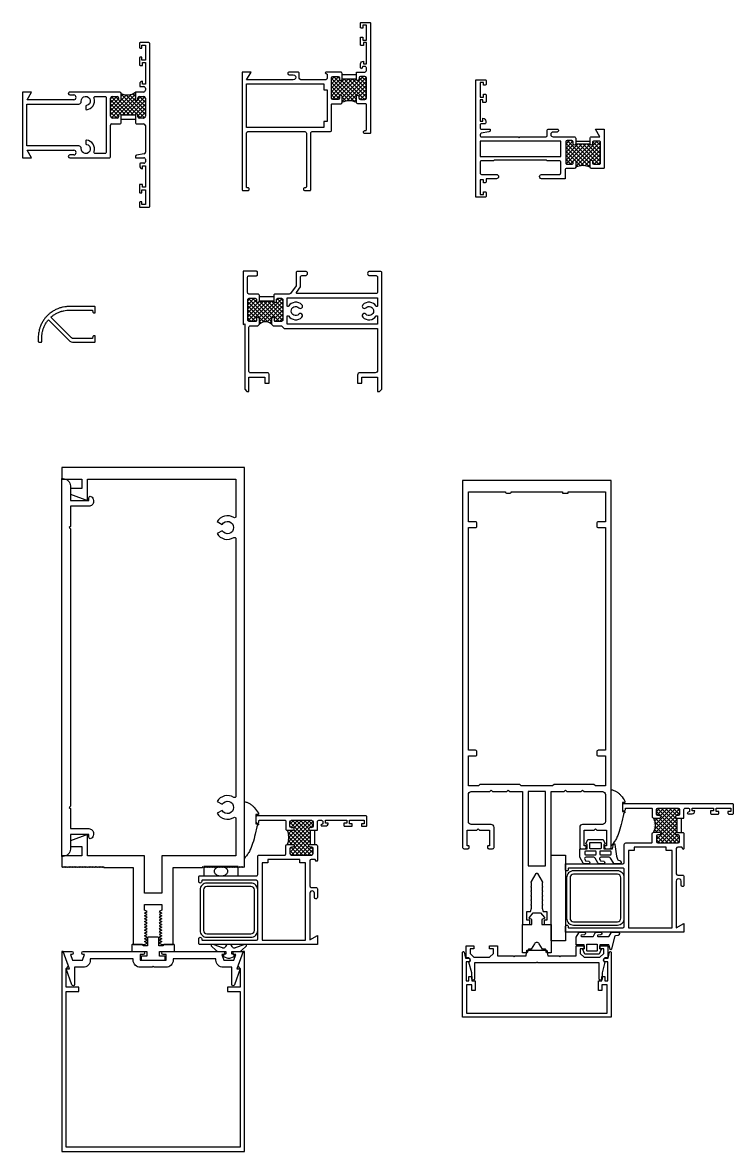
# Model space of a CAD drawing. Header units: millimetres. Extents: x 308 to 720, y 397 to 793.
# Drawn here: x 470.7 to 719.7, y 397.3 to 792.7 of the extents above; entities that cross this region are included whole.
import ezdxf

# ---------------------------------------------------------------- set-up
doc = ezdxf.new("R2010")
doc.units = ezdxf.units.MM
for name, color, linetype in [('FINE', 101, 'Continuous'), ('HATCH', 101, 'Continuous'), ('MED', 22, 'Continuous')]:
    doc.layers.add(name, color=color, linetype=linetype)
pattern_1 = [(45, (0, 0), (-0.707107, 0.707107), []), (135, (0, 0), (-0.707107, -0.707107), [])]

# ---------------------------------------------------------------- blocks, each defined once
blk = doc.blocks.new('FS802I')
at = {"layer": 'HATCH'}
h = blk.add_hatch(dxfattribs=at)
h.set_pattern_fill('ANSI37', color=256, scale=8, style=0)
h.set_pattern_definition(pattern_1)
edge = h.paths.add_edge_path()
edge.add_line((33.61, 9.51), (33.61, 8.95))
edge.add_arc((34.05, 8.95), 0.445, 179.9947, 360.0033)
edge.add_line((34.5, 8.95), (34.5, 11.01))
edge.add_arc((36.61, 15.25), 4.74, 243.59, 307.6101)
edge.add_line((39.5, 11.5), (39.5, 8.94))
edge.add_arc((39.95, 8.94), 0.445, 179.9973, 360.0052)
edge.add_line((40.39, 8.94), (40.39, 9.5))
edge.add_arc((40.89, 9.5), 0.5, 89.9975, 179.9917, ccw=False)
edge.add_line((40.89, 10), (42.36, 10))
edge.add_arc((42.36, 9.36), 0.64, 0, 89.9972, ccw=False)
edge.add_line((43, 9.36), (43, 3.03))
edge.add_arc((42.36, 3.03), 0.64, 270.0025, 360, ccw=False)
edge.add_line((42.36, 2.39), (40.91, 2.39))
edge.add_arc((40.91, 2.89), 0.5, 182.8979, 270.0025, ccw=False)
edge.add_line((40.41, 2.87), (40.39, 3.42))
edge.add_arc((39.94, 3.45), 0.445, 355.9034, 546.307)
edge.add_line((39.5, 3.4), (34.5, 3.4))
edge.add_arc((34.06, 3.45), 0.445, 353.693, 544.0966)
edge.add_line((33.61, 3.42), (33.59, 2.87))
edge.add_arc((33.09, 2.89), 0.5, 269.9975, 357.1021, ccw=False)
edge.add_line((33.09, 2.39), (31.44, 2.39))
edge.add_arc((31.44, 3.03), 0.64, 180.0007, 269.9975, ccw=False)
edge.add_line((30.8, 3.03), (30.8, 9.37))
edge.add_arc((31.44, 9.37), 0.64, 90.0025, 180.0007, ccw=False)
edge.add_line((31.44, 10.01), (33.11, 10.01))
edge.add_arc((33.11, 9.51), 0.5, 0.0083, 90.0025, ccw=False)
at = {"layer": 'FINE'}
for p, q in [((39.5, 3.4), (34.5, 3.4)), ((39.5, 1.9), (34.5, 1.9))]:
    blk.add_line(p, q, dxfattribs=at)
at = {"layer": 'HATCH', "linetype": 'Continuous'}
blk.add_arc((36.61, 15.25), 4.74, 243.59, 307.6101, dxfattribs=at)
at = {"layer": 'MED', "linetype": 'Continuous'}
for p, q in [((40.91, 28.58), (40.91, 27.17)), ((44.25, 28.83), (41.16, 28.83)), ((41.8, 26.92), (41.8, 27.91)), ((41.8, 27.91), (43, 27.91)), ((43, 27.91), (43, 22.73)), ((44.5, -28.58), (44.5, 28.58)), ((41.16, 26.92), (41.8, 26.92)), ((41.8, 23.74), (41.16, 23.74)), ((41.8, 22.73), (41.8, 23.74)), ((40.91, 23.49), (40.91, 21.07)), ((41.16, 20.82), (42, 20.82)), ((43, 22.73), (41.8, 22.73)), ((42, 20.82), (42, 21.83)), ((42, 21.83), (43, 21.83)), ((43, 21.83), (43, 14.33)), ((41, 14.34), (41, 13.68)), ((41.25, 13.43), (42.5, 13.43)), ((42, 14.33), (42, 15.33)), ((43, 14.33), (42, 14.33)), ((43, 12.93), (43, 12.14)), ((3.12, 11.5), (0, 11.5)), ((0, 11.5), (0, -11.5)), ((1.58, 8.83), (3.12, 11.5)), ((17.92, 8.83), (1.58, 8.83)), ((34, 11.51), (16.5, 11.5)), ((16.5, 10.5), (17.92, 10.5)), ((30.8, 3.03), (30.8, 9.37)), ((31.44, 10.01), (33.11, 10.01)), ((33.61, 9.51), (33.61, 8.95)), ((34.5, 8.95), (34.5, 11.01)), ((42.36, 11.5), (39.5, 11.5)), ((39.5, 11.5), (39.5, 8.94)), ((40.39, 8.94), (40.39, 9.5)), ((40.89, 10), (42.36, 10)), ((43, 9.36), (43, 3.03)), ((31.3, 0.4), (34, 0.4)), ((33.09, 2.39), (31.44, 2.39)), ((33.61, 3.42), (33.59, 2.87)), ((34.5, 0.9), (34.5, 3.39)), ((39.5, 3.39), (39.5, 0.9)), ((40, 0.4), (42.36, 0.4)), ((40.41, 2.87), (40.39, 3.42)), ((42.36, 2.39), (40.91, 2.39)), ((30.8, -11), (30.8, -0.1)), ((43, -0.24), (43, -9.58)), ((0, -11.5), (3.12, -11.5)), ((3.12, -11.5), (1.58, -8.83)), ((1.58, -8.83), (17.92, -8.83)), ((17.92, -10.5), (16.5, -10.5)), ((16.5, -11.5), (30.3, -11.5)), ((39.5, -11.02), (39.5, -11.5)), ((39.5, -11.5), (42.5, -11.5)), ((42.58, -10.07), (39.92, -10.53)), ((41, -13.68), (41, -14.34)), ((42.5, -13.43), (41.25, -13.43)), ((42, -15.33), (42, -14.33)), ((42, -14.33), (43, -14.33)), ((43, -12), (43, -12.93)), ((43, -14.33), (43, -21.83)), ((40.91, -21.07), (40.91, -23.49)), ((42, -20.82), (41.16, -20.82)), ((41.8, -23.74), (41.8, -22.73)), ((41.8, -22.73), (43, -22.73)), ((42, -21.83), (42, -20.82)), ((43, -21.83), (42, -21.83)), ((43, -22.73), (43, -27.91)), ((40.91, -27.17), (40.91, -28.58)), ((41.16, -23.74), (41.8, -23.74)), ((41.8, -26.92), (41.16, -26.92)), ((41.8, -27.91), (41.8, -26.92)), ((41.16, -28.83), (44.25, -28.83)), ((43, -27.91), (41.8, -27.91))]:
    blk.add_line(p, q, dxfattribs=at)
at = {"layer": 'MED'}
blk.add_lwpolyline([(28.8, -10), (25.49, -10, -0.509363), (25.02, -9.35, 0.481674), (22.37, -5.35, 0.440498), (22.1, -5.6), (22.1, -6.57, 0.375054), (22.32, -6.81, -2.345728), (20.51, -8.25, 0.442666), (19.67, -7.33), (1.5, -7.33), (1.5, 7.33), (19.67, 7.33, 0.44215), (20.51, 8.25, -2.345728), (22.32, 6.81, 0.375054), (22.1, 6.57), (22.1, 5.6, 0.440498), (22.37, 5.35, 0.481674), (25.02, 9.35, -0.509363), (25.49, 10), (28.8, 10, -0.414214), (29.3, 9.5), (29.3, -9.5, -0.414214)], format="xyb", close=True, dxfattribs=at)
at = {"layer": 'MED', "linetype": 'Continuous'}
for centre, radius, start, end in [((41.16, 28.58), 0.25, 90.0274, 179.9726), ((44.25, 28.58), 0.25, 359.9335, 90.0665), ((41.16, 27.17), 0.25, 180.0822, 269.9178), ((41.16, 23.49), 0.25, 90.0274, 179.9726), ((41.16, 21.07), 0.25, 180.0822, 269.9178), ((42, 14.33), 0.995, 89.7216, 179.9912), ((41.25, 13.68), 0.25, 180.0822, 269.9178), ((42.36, 12.14), 0.64, 270, 0), ((42.5, 12.93), 0.5, 359.9785, 90.0215), ((16.5, 11), 0.5, 89.9794, 180.0057), ((16.5, 11), 0.5, 180.0057, 269.9932), ((17.92, 9.67), 0.835, 270.0014, 89.9986), ((31.44, 9.37), 0.64, 90.0025, 180.0007), ((33.11, 9.51), 0.5, 0.0083, 90.0025), ((34.05, 8.95), 0.445, 179.9947, 0.0033), ((34, 11.01), 0.5, 0.0097, 89.9708), ((39.95, 8.94), 0.445, 179.9973, 0.0052), ((40.89, 9.5), 0.5, 89.9975, 179.9917), ((42.36, 9.36), 0.64, 0, 89.9972), ((31.44, 3.03), 0.64, 180.0007, 269.9975), ((31.3, -0.1), 0.5, 90.0274, 179.9726), ((33.09, 2.89), 0.5, 269.9975, 357.1021), ((34.06, 3.45), 0.445, 353.693, 184.0966), ((34, 0.9), 0.5, 269.9972, 0.0016), ((34.06, 3.45), 0.445, 352.8679, 353.693), ((39.94, 3.45), 0.445, 355.9034, 186.307), ((39.94, 3.45), 0.445, 186.307, 187.1321), ((40, 0.9), 0.5, 179.9984, 270.0028), ((40.91, 2.89), 0.5, 182.8979, 270.0025), ((42.36, 3.03), 0.64, 270.0025, 360), ((42.36, -0.24), 0.64, 0, 90), ((16.5, -11), 0.5, 89.9794, 180.0056), ((16.5, -11), 0.5, 180.0056, 269.9932), ((17.92, -9.66), 0.835, 270.0014, 89.9986), ((30.3, -11), 0.5, 269.9863, 0.0137), ((40, -11.02), 0.5, 99.7448, 179.9669), ((42.5, -12), 0.5, 359.9863, 90.0137), ((42.5, -9.58), 0.5, 279.7319, 359.5421), ((41.25, -13.68), 0.25, 90.0822, 179.9178), ((42, -14.33), 0.995, 180.0137, 270.2735), ((42.5, -12.93), 0.5, 269.9589, 0.0411), ((41.16, -21.07), 0.25, 90.043, 179.957), ((41.16, -23.49), 0.25, 179.9883, 270.0117), ((41.16, -27.17), 0.25, 90.043, 179.957), ((41.16, -28.58), 0.25, 179.9883, 270.0117), ((44.25, -28.58), 0.25, 269.9726, 0.0274)]:
    blk.add_arc(centre, radius, start, end, dxfattribs=at)
blk = doc.blocks.new('FS803I')
at = {"layer": 'HATCH'}
h = blk.add_hatch(dxfattribs=at)
h.set_pattern_fill('ANSI37', color=256, scale=8, style=0)
h.set_pattern_definition(pattern_1)
edge = h.paths.add_edge_path()
edge.add_line((-10.91, 19.52), (-10.89, 18.97))
edge.add_arc((-10.44, 18.94), 0.445, 175.9034, 366.307)
edge.add_line((-10, 18.99), (-5, 18.99))
edge.add_arc((-4.56, 18.94), 0.445, 173.693, 364.0966)
edge.add_line((-4.11, 18.97), (-4.08, 19.52))
edge.add_arc((-3.58, 19.5), 0.5, 89.9954, 177.1038, ccw=False)
edge.add_line((-3.58, 20), (-2, 20))
edge.add_arc((-2, 19.5), 0.5, 0, 89.9975, ccw=False)
edge.add_line((-1.5, 19.5), (-1.5, 12.4))
edge.add_arc((-2, 12.4), 0.5, -89.9975, 0, ccw=False)
edge.add_line((-2, 11.9), (-3.61, 11.9))
edge.add_arc((-3.61, 12.4), 0.5, 180.0083, 270.0025, ccw=False)
edge.add_line((-4.11, 12.4), (-4.11, 12.95))
edge.add_arc((-4.56, 12.95), 0.445, 359.9948, 540.0027)
edge.add_line((-5, 12.95), (-5, 10.9))
edge.add_arc((-7.5, 4.89), 6.51, 67.4557, 112.5775)
edge.add_line((-10, 10.9), (-10, 12.95))
edge.add_arc((-10.44, 12.95), 0.445, 359.9967, 540.0053)
edge.add_line((-10.89, 12.95), (-10.89, 12.4))
edge.add_arc((-11.39, 12.4), 0.5, 269.9975, 359.9917, ccw=False)
edge.add_line((-11.39, 11.9), (-13.2, 11.9))
edge.add_arc((-13.2, 12.4), 0.5, 180, 269.9975, ccw=False)
edge.add_line((-13.7, 12.4), (-13.7, 19.5))
edge.add_arc((-13.2, 19.5), 0.5, 90.0025, 180, ccw=False)
edge.add_line((-13.2, 20), (-11.41, 20))
edge.add_arc((-11.41, 19.5), 0.5, 2.8979, 90.0025, ccw=False)
at = {"layer": 'FINE'}
for p, q in [((-5, 20.49), (-10, 20.49)), ((-5, 18.99), (-10, 18.99))]:
    blk.add_line(p, q, dxfattribs=at)
at = {"layer": 'HATCH', "linetype": 'Continuous'}
blk.add_lwpolyline([(-5, 10.9, 0.199465), (-10, 10.9, 0.069133)], format="xyb", dxfattribs=at)
at = {"layer": 'MED', "linetype": 'Continuous'}
for points in [[(-2, 0, -0.414214), (-2.5, 0.5, -0.414214), (-2, 1), (-1.75, 1, 0.414214), (-1.5, 1.25), (-1.5, 10.15, 0.414214), (-1.75, 10.4), (-4.5, 10.4, -0.414215), (-5, 10.9), (-5, 12.95, -1.000069), (-4.11, 12.95), (-4.11, 12.4, 0.414184), (-3.61, 11.9), (-2, 11.9, 0.414201), (-1.5, 12.4), (-1.5, 19.5, 0.414201), (-2, 20), (-3.58, 20, 0.399508), (-4.08, 19.52), (-4.11, 18.97, -1.095175), (-5, 18.99), (-5, 21.5), (-2, 21.5, 0.414314), (-1.5, 22), (-1.5, 22.93, 0.414314), (-2, 23.43), (-2.75, 23.43), (-3.18, 22.68), (-3.38, 22.79, -0.268053), (-3.5, 23.01), (-3.5, 24.33, -0.415692), (-2.5, 25.33), (-2.5, 24.33), (-1.5, 24.33), (-1.5, 31.83), (-2.5, 31.83), (-2.5, 30.82), (-3.34, 30.82, -0.411596), (-3.59, 31.07), (-3.59, 33.49, -0.407903), (-3.34, 33.74), (-2.7, 33.74), (-2.7, 32.73), (-1.5, 32.73), (-1.5, 37.91), (-2.7, 37.91), (-2.7, 36.92), (-3.34, 36.92, -0.414214), (-3.59, 37.17), (-3.59, 38.58, -0.414214), (-3.34, 38.83), (-0.25, 38.83, -0.414214), (0, 38.58), (0, 0.25, -0.414214), (-0.25, 0)], [(-13.7, 1.13), (-13.7, 10.15, -0.414214), (-13.45, 10.4), (-10.5, 10.4, 0.408259), (-10, 10.9), (-10, 12.95, 1.000074), (-10.89, 12.95), (-10.89, 12.4, -0.414184), (-11.39, 11.9), (-13.2, 11.9, -0.414201), (-13.7, 12.4), (-13.7, 19.5, -0.414201), (-13.2, 20), (-11.41, 20, -0.399489), (-10.91, 19.52), (-10.89, 18.97, 1.095175), (-10, 18.99, 0.0036), (-10, 19), (-10, 21, 0.414236), (-10.5, 21.5), (-15.62, 21.5, 0.267973), (-15.84, 21.37), (-15.95, 21.18), (-15.2, 20.75), (-15.2, 19.33, -0.414154), (-15.7, 18.83), (-24.5, 18.83, -0.414114), (-25, 19.33), (-25, 21, 0.414268), (-25.5, 21.5), (-28.5, 21.5, 0.414248), (-29, 21, 0.414191), (-28.5, 20.5), (-27.08, 20.5, -1.000036), (-27.08, 18.83), (-43.42, 18.83), (-41.88, 21.5), (-45, 21.5), (-45, -19.76, 0.408368), (-44.75, -20), (-43, -20, 0.414214), (-42.5, -19.5, 0.414214), (-43, -19), (-43.24, -19, -0.419608), (-43.49, -18.75), (-43.5, 0.13), (-43.5, 0.13, -0.411275), (-43, 0.63), (-23.01, 0.63, -0.414952), (-22.51, 0.13), (-22.51, -18.75, -0.41702), (-22.76, -19), (-23, -19, 0.414214), (-23.5, -19.5, 0.414214), (-23, -20), (-21.25, -20, 0.414214), (-21, -19.75), (-21, 0.13, -0.414455), (-20.5, 0.63), (-14.2, 0.63, 0.414299)]]:
    blk.add_lwpolyline(points, format="xyb", close=True, dxfattribs=at)
at = {"layer": 'MED'}
blk.add_lwpolyline([(-16.4, 2.13), (-43.5, 2.13), (-43.5, 17.33), (-16.4, 17.33), (-16.4, 15.33), (-15.2, 15.33), (-15.2, 4.13), (-16.4, 4.13)], close=True, dxfattribs=at)
blk = doc.blocks.new('FS820I')
at = {"layer": 'HATCH'}
h = blk.add_hatch(dxfattribs=at)
h.set_pattern_fill('ANSI37', color=256, scale=8, style=0)
h.set_pattern_definition(pattern_1)
h.paths.add_polyline_path([(-13.65, -5.17, -0.927411), (-14.54, -5.17), (-14.54, -4.42, 0.271345), (-15.04, -3.92), (-16.65, -3.92, 0.4142), (-17.15, -4.42), (-17.15, -11.77, 0.414214), (-16.65, -12.27), (-15.04, -12.27, 0.41424), (-14.54, -11.77), (-14.54, -11.21, -0.94755), (-13.65, -11.21), (-13.65, -13.27, -0.000137), (-13.65, -13.27, -0.200374), (-8.65, -13.27), (-8.65, -11.21, -0.917957), (-7.76, -11.21), (-7.76, -11.77, 0.414208), (-7.26, -12.27), (-5.45, -12.27, 0.414225), (-4.95, -11.77), (-4.95, -4.67, 0.414224), (-5.45, -4.17), (-7.26, -4.17, 0.414254), (-7.76, -4.67), (-7.76, -5.17, -0.971935), (-8.65, -5.17)])
at = {"layer": 'FINE', "linetype": 'Continuous'}
for p, q in [((-8.65, -4.28), (-13.65, -4.28)), ((-13.65, -5.17), (-8.65, -5.17))]:
    blk.add_line(p, q, dxfattribs=at)
at = {"layer": 'HATCH', "linetype": 'Continuous'}
blk.add_arc((-11.15, -19.26), 6.49, 67.339, 112.661, dxfattribs=at)
at = {"layer": 'MED', "linetype": 'Continuous'}
for points in [[(-45.06, -22.17), (-45.06, -23.58, -0.413894), (-45.31, -23.83), (-48.4, -23.83, -0.414214), (-48.65, -23.58), (-48.65, 17.08, -0.414374), (-48.4, 17.33), (-45.31, 17.33, -0.414214), (-45.06, 17.08), (-45.06, 15.67, -0.413894), (-45.31, 15.42), (-45.95, 15.42), (-45.95, 16.41), (-47.15, 16.41), (-47.15, 11.23), (-45.95, 11.23), (-45.95, 12.24), (-45.31, 12.24, -0.414214), (-45.06, 11.99), (-45.06, 9.57, -0.413894), (-45.31, 9.32), (-46.15, 9.32), (-46.15, 10.33), (-47.15, 10.33), (-47.15, 2.83), (-46.15, 2.83), (-46.15, 3.83, -0.415612), (-45.15, 2.83), (-45.15, 2.18, -0.413894), (-45.4, 1.93), (-46.65, 1.93, 0.414374), (-47.15, 1.43), (-47.15, 0.5, 0.414214), (-46.65, 0), (-43.65, 0), (-43.65, -0.48, -0.365255), (-44.07, -0.97), (-46.74, -1.43, 0.365317), (-47.15, -1.92), (-47.15, -2.17, 0.414214), (-46.65, -2.67), (-33.8, -2.67), (-33.5, -2.97), (-33.2, -2.67), (-24.15, -2.67, 0.414174), (-23.65, -2.17), (-23.65, -0.5, -0.414254), (-23.15, 0), (-20.15, 0, -0.414305), (-19.65, -0.5, -0.414192), (-20.15, -1), (-21.57, -1, 0.999976), (-21.57, -2.67), (-14.15, -2.67, -0.414294), (-13.65, -3.17), (-13.65, -5.17, -0.927411), (-14.54, -5.17), (-14.54, -4.42, 0.271345), (-15.04, -3.92), (-16.65, -3.92, 0.4142), (-17.15, -4.42), (-17.15, -11.77, 0.414214), (-16.65, -12.27), (-15.04, -12.27, 0.41424), (-14.54, -11.77), (-14.54, -11.21, -0.94755), (-13.65, -11.21), (-13.65, -13.27, -0.413912), (-14.15, -13.77), (-16.85, -13.77, 0.414454), (-17.35, -14.27), (-17.35, -17.33), (-25.6, -17.33, -1.000053), (-25.6, -15.83), (-19.35, -15.83, 0.413974), (-18.85, -15.33), (-18.85, -11.6, 0.414294), (-19.35, -11.1), (-23.6, -11.1), (-23.85, -10.85), (-42.15, -10.85), (-42.4, -11.1), (-46.65, -11.1, 0.414374), (-47.15, -11.6), (-47.15, -15.33, 0.414214), (-46.65, -15.83), (-41.4, -15.83, -0.999947), (-41.4, -17.33), (-45.06, -17.33), (-45.06, -18.49, -0.413894), (-45.31, -18.74), (-45.95, -18.74), (-45.95, -17.73), (-47.15, -17.73), (-47.15, -22.91), (-45.95, -22.91), (-45.95, -21.92), (-45.31, -21.92, -0.414214)], [(-8.15, -2.67), (-5.23, -2.67), (-6.77, 0), (-3.65, 0), (-3.65, -13.52, -0.413734), (-3.9, -13.77), (-8.15, -13.77, -0.414148), (-8.65, -13.27), (-8.65, -11.21, -0.917957), (-7.76, -11.21), (-7.76, -11.77, 0.414208), (-7.26, -12.27), (-5.45, -12.27, 0.414225), (-4.95, -11.77), (-4.95, -4.67, 0.414224), (-5.45, -4.17), (-7.26, -4.17, 0.414271), (-7.76, -4.67), (-7.76, -5.17, -0.971935), (-8.65, -5.17), (-8.65, -3.17, -0.414214)]]:
    blk.add_lwpolyline(points, format="xyb", close=True, dxfattribs=at)
at = {"layer": 'MED'}
blk.add_lwpolyline([(-47.15, -9.6), (-18.85, -9.6), (-18.85, -4.17), (-47.15, -4.17)], close=True, dxfattribs=at)
blk = doc.blocks.new('VWA500')
at = {"layer": 'MED'}
blk.add_lwpolyline([(-13.02, 4.03, -0.014692), (-12.44, 4.3, -0.019048), (-12.02, 4.46, -0.016571), (-11.6, 4.58, -0.012363), (-10.98, 4.73, -0.009886), (-10.8, 4.77, -0.002323), (-9.82, 4.93, -0.025857), (-9.52, 4.96, -0.013997), (-8.79, 4.98), (-0.97, 4.98, -0.351524), (-0.73, 4.79), (-0.61, 4.25, 0.351524), (-0.27, 3.97), (-0.14, 3.97, 0.414214), (0.21, 4.32), (0.21, 5.89, 0.414214), (-0.14, 6.24), (-8.8, 6.24, 0.013997), (-9.59, 6.22, 0.025857), (-10.02, 6.17, 0.002323), (-11.01, 6, 0.009886), (-11.24, 5.96, 0.012363), (-11.92, 5.8, 0.016571), (-12.43, 5.65, 0.019048), (-12.94, 5.45, 0.014692), (-13.58, 5.16, 0.010404), (-14.13, 4.87, 0.010621), (-14.66, 4.56, 0.014917), (-15.25, 4.18, 0.019828), (-15.67, 3.87, 0.015593), (-16.04, 3.55, 0.009995), (-16.58, 3.03, 0.009995), (-17.1, 2.49, 0.015593), (-17.42, 2.12, 0.019828), (-17.73, 1.7, 0.014917), (-18.11, 1.11, 0.010621), (-18.42, 0.58, 0.010404), (-18.71, 0.03, 0.014692), (-19, -0.61, 0.019048), (-19.2, -1.12, 0.016571), (-19.35, -1.63, 0.012363), (-19.51, -2.31, 0.009886), (-19.66, -3.08, 0.017251), (-19.72, -3.53, 0.010926), (-19.73, -3.67, 0.001408), (-19.79, -4.75, 0.012863), (-19.8, -5.21, 0.007244), (-19.79, -6.01, 0.405752), (-19.54, -6.25), (-18.78, -6.25, 0.422967), (-18.53, -6, -0.007448), (-18.54, -5.21, -0.012863), (-18.53, -4.82, -0.001408), (-18.48, -3.74, -0.010926), (-18.47, -3.66, -0.017251), (-18.42, -3.3, -0.009886), (-18.28, -2.57, -0.012363), (-18.13, -1.95, -0.016571), (-18.01, -1.53, -0.019048), (-17.85, -1.11, -0.014692), (-17.58, -0.53, -0.010404), (-17.32, -0.02, -0.010621), (-17.04, 0.46, -0.014917), (-16.7, 0.99, -0.019828), (-16.44, 1.33, -0.015079), (-16.19, 1.62), (-8.69, -5.87, 0.188462), (-7.78, -6.25), (-0.14, -6.25, 0.414214), (0.21, -5.9), (0.21, -4.34, 0.414214), (-0.14, -3.99), (-0.27, -3.99, 0.351524), (-0.61, -4.26), (-0.73, -4.82, -0.355041), (-0.98, -5), (-7.4, -5, -0.206956), (-8.1, -4.72), (-15.32, 2.5, -0.002621), (-15.18, 2.63, -0.015593), (-14.88, 2.89, -0.019828), (-14.54, 3.15, -0.014917), (-14.01, 3.49, -0.010621), (-13.53, 3.77, -0.010404)], format="xyb", close=True, dxfattribs=at)
blk = doc.blocks.new('VWA509I')
at = {"layer": 'HATCH'}
h = blk.add_hatch(dxfattribs=at)
h.set_pattern_fill('ANSI37', color=256, scale=8, style=0)
h.set_pattern_definition(pattern_1)
h.paths.add_polyline_path([(5.63, -10.45, -0.997172), (4.64, -10.45), (4.64, -9.96, 0.414214), (4.14, -9.46), (2.06, -9.46, 0.414214), (1.56, -9.96), (1.56, -17.05, 0.414214), (2.06, -17.55), (4.35, -17.55), (4.62, -17.28), (4.62, -16.56, -1), (5.63, -16.56), (5.63, -18.54, -0.415856), (9.9, -18.54), (9.9, -16.56, -1), (10.91, -16.56), (10.91, -17.28), (11.18, -17.55), (13.35, -17.55, 0.414214), (13.85, -17.05), (13.85, -9.96, 0.414214), (13.35, -9.46), (12.13, -9.46, 0.414214), (11.63, -9.96), (11.63, -10.45, -0.997172), (10.64, -10.45)])
at = {"layer": 'FINE'}
for p, q in [((10.63, -8.95), (5.63, -8.95)), ((10.63, -10.45), (5.63, -10.45)), ((5.63, -10.45), (10.64, -10.45))]:
    blk.add_line(p, q, dxfattribs=at)
at = {"layer": 'HATCH'}
blk.add_arc((7.77, -20.66), 3.01, 44.8394, 135.1606, dxfattribs=at)
at = {"layer": 'MED'}
for points in [[(5.12, -19.06), (5.63, -18.54), (5.63, -16.56, 1), (4.62, -16.56), (4.62, -17.28), (4.35, -17.55), (2.06, -17.55, -0.414214), (1.56, -17.05), (1.56, -9.96, -0.414214), (2.06, -9.46), (4.14, -9.46, -0.414214), (4.64, -9.96), (4.64, -10.45, 1), (5.63, -10.45), (5.63, -8.46, 0.414214), (5.13, -7.96), (1.99, -7.96, -0.414214), (1.49, -7.46), (1.49, -2.05, -0.414214), (1.99, -1.55), (4.65, -1.55, 0.414214), (5, -1.2), (5, -0.35, 0.414214), (4.65, 0), (-0.01, 0), (-0.01, -18.65), (0.48, -18.45), (0.48, -41.31), (1.25, -42.05), (1.99, -42.05), (1.99, -37.06), (7.49, -37.06), (7.49, -39.13), (9, -39.13), (9, -36.05, 0.414214), (8.5, -35.55), (2.49, -35.55, -0.414214), (1.99, -35.05), (1.99, -19.56, -0.414214), (2.49, -19.06)], [(44.24, -1.53), (46.5, -1.53, -0.414214), (47, -2.03), (47, -7.28, -0.414214), (46.5, -7.78), (18.85, -7.78, -0.610019), (18.65, -7.38), (19.99, -5.5), (19.99, -2.01, -0.414214), (20.49, -1.51), (21.74, -1.51, 1), (21.74, -0.02), (18.98, -0.02, 0.414214), (18.48, -0.52), (18.48, -5.04), (16.5, -7.75, -0.239191), (16.09, -7.96), (11.14, -7.96, 0.414214), (10.64, -8.46), (10.64, -10.45, 1), (11.63, -10.45), (11.63, -9.96, -0.414214), (12.13, -9.46), (13.35, -9.46, -0.414214), (13.85, -9.96), (13.85, -17.05, -0.414214), (13.35, -17.55), (11.18, -17.55), (10.91, -17.28), (10.91, -16.56, 1), (9.9, -16.56), (9.9, -18.54), (10.42, -19.06), (13.36, -19.06), (14.35, -20.05), (47, -20.05), (47, -34.7, -0.414214), (46.15, -35.55), (40.84, -35.55, 0.414214), (39.99, -36.4), (39.99, -39.13), (41.5, -39.13), (41.5, -37.06), (47, -37.06), (47, -42.05), (47.74, -42.05), (48.51, -41.28), (48.51, -0.52, 0.414214), (48.01, -0.02), (44.24, -0.02, 1), (44.24, -1.53)], [(15.36, -18.54), (15.36, -15.79, -0.737125), (15.82, -15.64, 0.470814), (20.52, -16.07, 1), (19.48, -15.03, -2.430243), (19.48, -12.79, 1), (20.52, -11.75, 0.470814), (15.82, -12.18, -0.737125), (15.36, -12.04), (15.36, -9.28), (47, -9.28), (47, -12.04, -0.737125), (46.55, -12.18, 0.470814), (41.84, -11.75, 1), (42.89, -12.79, -2.430243), (42.89, -15.03, 1), (41.84, -16.07, 0.470814), (46.55, -15.64, -0.737125), (47, -15.79), (47, -18.54)]]:
    blk.add_lwpolyline(points, format="xyb", close=True, dxfattribs=at)
blk = doc.blocks.new('FS803SB2')
at = {"layer": 'HATCH'}
h = blk.add_hatch(dxfattribs=at)
h.set_pattern_fill('ANSI37', color=256, scale=8, style=0)
h.set_pattern_definition([(45, (4, 17.9943), (0.707107, -0.707107), []), (315, (4, 17.9943), (-0.707107, -0.707107), [])])
edge = h.paths.add_edge_path()
edge.add_line((23.52, 7.08), (22.97, 7.11))
edge.add_ellipse((22.94, 7.55), major_axis=(-0.315, 0.315), ratio=1, start_angle=-51.307, end_angle=139.0966, ccw=False)
edge.add_line((22.99, 8), (22.99, 13))
edge.add_ellipse((22.94, 13.44), major_axis=(0.315, 0.315), ratio=1, start_angle=40.9034, end_angle=231.307, ccw=False)
edge.add_line((22.97, 13.88), (23.52, 13.91))
edge.add_ellipse((23.5, 14.41), major_axis=(0.354, 0.354), ratio=1, start_angle=227.8962, end_angle=315.0046)
edge.add_line((24, 14.41), (24, 15.99))
edge.add_ellipse((23.5, 15.99), major_axis=(-0.354, 0.354), ratio=1, start_angle=225.0025, end_angle=315)
edge.add_line((23.5, 16.49), (16.4, 16.49))
edge.add_ellipse((16.4, 15.99), major_axis=(0.354, 0.354), ratio=1, start_angle=45, end_angle=134.9975)
edge.add_line((15.9, 15.99), (15.9, 14.38))
edge.add_ellipse((16.4, 14.38), major_axis=(-0.354, 0.354), ratio=1, start_angle=44.9975, end_angle=134.9917)
edge.add_line((16.4, 13.88), (16.95, 13.88))
edge.add_ellipse((16.95, 13.44), major_axis=(0.315, 0.315), ratio=1, start_angle=224.9973, end_angle=405.0052, ccw=False)
edge.add_line((16.95, 12.99), (14.9, 12.99))
edge.add_ellipse((8.89, 10.5), major_axis=(-4.6, 4.6), ratio=1, start_angle=202.4225, end_angle=247.5443, ccw=False)
edge.add_line((14.9, 8), (16.95, 8))
edge.add_ellipse((16.95, 7.55), major_axis=(-0.315, 0.315), ratio=1, start_angle=134.9947, end_angle=315.0033, ccw=False)
edge.add_line((16.95, 7.11), (16.4, 7.11))
edge.add_ellipse((16.4, 6.61), major_axis=(-0.354, 0.354), ratio=1, start_angle=-44.9917, end_angle=45.0025)
edge.add_line((15.9, 6.61), (15.9, 4.8))
edge.add_ellipse((16.4, 4.8), major_axis=(-0.354, 0.354), ratio=1, start_angle=45.0025, end_angle=135)
edge.add_line((16.4, 4.3), (23.5, 4.3))
edge.add_ellipse((23.5, 4.8), major_axis=(0.354, 0.354), ratio=1, start_angle=225, end_angle=314.9975)
edge.add_line((24, 4.8), (24, 6.58))
edge.add_ellipse((23.5, 6.58), major_axis=(0.354, 0.354), ratio=1, start_angle=314.9975, end_angle=402.1021)
at = {"layer": 'FINE'}
for p, q in [((22.99, 13), (22.99, 8)), ((24.49, 13), (24.49, 8))]:
    blk.add_line(p, q, dxfattribs=at)
at = {"layer": 'HATCH', "linetype": 'Continuous'}
blk.add_lwpolyline([(14.9, 12.99, -0.199465), (14.9, 8, -0.069133)], format="xyb", dxfattribs=at)
at = {"layer": 'MED'}
for points in [[(-7.75, 0), (-7.5, 0.25), (-7.25, 0), (-7, 0.25), (-6.75, 0), (-6.5, 0.25), (-6.25, 0), (-6, 0.25), (-5.75, 0), (-5.5, 0.25), (-5.25, 0), (-5, 0.25), (-4.75, 0), (-4.5, 0.25), (-4.25, 0), (-4, 0.25), (-3.75, 0), (-3.5, 0.25), (-3.25, 0), (-3, 0.25), (-2.75, 0), (-2.5, 0.25), (-2.25, 0), (-2, 0.25), (-1.75, 0), (-1.5, 0.25), (-1.25, 0), (-1, 0.25), (-0.75, 0), (-0.5, 0.25), (-0.25, 0), (0, 0.25), (0, 140), (-64, 140), (-64, 136), (-57, 136), (-57, 132.7), (-61, 132.7), (-61, 130.68), (-55, 128.5), (-55, 136), (-3, 136), (-3, 122.92, -0.592123), (-3.77, 122.5, 0.427169), (-9.59, 121.08), (-7.86, 120.08, -3.732048), (-7.86, 117.92), (-9.59, 116.93, 0.427169), (-3.77, 115.5, -0.592121), (-3, 115.08), (-3, 24.92, -0.592121), (-3.77, 24.5, 0.427169), (-9.59, 23.08), (-7.86, 22.08, -3.732048), (-7.86, 19.92), (-9.59, 18.93, 0.427169), (-3.77, 17.5, -0.592121), (-3, 17.08), (-3, 4), (-29, 4), (-29, -9), (-35, -9), (-35, 4), (-55, 4), (-55, 11.5), (-61, 9.32), (-61, 7.3), (-57, 7.3), (-57, 4), (-64, 4), (-64, 0.25), (-63.75, 0), (-63.5, 0.25), (-63.25, 0), (-63, 0.25), (-62.75, 0), (-62.5, 0.25), (-62.25, 0), (-62, 0.25), (-61.75, 0), (-61.5, 0.25), (-61.25, 0), (-61, 0.25), (-60.75, 0), (-60.5, 0.25), (-60.25, 0), (-60, 0.25), (-59.75, 0), (-59.5, 0.25), (-59.25, 0), (-59, 0.25), (-58.75, 0), (-58.5, 0.25), (-58.25, 0), (-58, 0.25), (-57.75, 0), (-57.5, 0.25), (-57.25, 0), (-57, 0.25), (-56.75, 0), (-56.5, 0.25), (-56.25, 0), (-56, 0.25), (-55.75, 0), (-55.5, 0.25), (-55.25, 0), (-55, 0.25), (-54.75, 0), (-54.5, 0.25), (-54.25, 0), (-54, 0.25), (-53.75, 0), (-53.5, 0.25), (-53.25, 0), (-53, 0.25), (-52.75, 0), (-52.5, 0.25), (-52.25, 0), (-52, 0.25), (-51.75, 0), (-51.5, 0.25), (-51.25, 0), (-51, 0.25), (-50.75, 0), (-50.5, 0.25), (-50.25, 0), (-50, 0.25), (-49.75, 0), (-49.5, 0.25), (-49.25, 0), (-39, 0), (-39, -27), (-35, -27), (-34.13, -26.5), (-35, -26), (-34.13, -25.5), (-35, -25), (-34.13, -24.5), (-35, -24), (-34.13, -23.5), (-35, -23), (-34.13, -22.5), (-35, -22), (-34.13, -21.5), (-35, -21), (-34.13, -20.5), (-35, -20), (-34.13, -19.5), (-35, -19), (-34.13, -18.5), (-35, -18), (-34.13, -17.5), (-35, -17), (-34.13, -16.5), (-35, -16), (-34.13, -15.5), (-35, -15), (-35, -13), (-29, -13), (-29, -15), (-29.87, -15.5), (-29, -16), (-29.87, -16.5), (-29, -17), (-29.87, -17.5), (-29, -18), (-29.87, -18.5), (-29, -19), (-29.87, -19.5), (-29, -20), (-29.87, -20.5), (-29, -21), (-29.87, -21.5), (-29, -22), (-29.87, -22.5), (-29, -23), (-29.87, -23.5), (-29, -24), (-29.87, -24.5), (-29, -25), (-29.87, -25.5), (-29, -26), (-29.87, -26.5), (-29, -27), (-25, -27), (-25, 0), (-14.75, 0), (-14.5, 0.25), (-14.25, 0), (-14, 0.25), (-13.75, 0), (-13.5, 0.25), (-13.25, 0), (-13, 0.25), (-12.75, 0), (-12.5, 0.25), (-12.25, 0), (-12, 0.25), (-11.75, 0), (-11.5, 0.25), (-11.25, 0), (-11, 0.25), (-10.75, 0), (-10.5, 0.25), (-10.25, 0), (-10, 0.25), (-9.75, 0), (-9.5, 0.25), (-9.25, 0), (-9, 0.25), (-8.75, 0), (-8.5, 0.25), (-8.25, 0), (-8, 0.25)], [(4.35, 14.39, 0.033186), (4.3, 14.2), (3.72, 11.62, -0.027137), (2.84, 8.35, -0.01698), (2.31, 6.91, -0.016953), (1.68, 5.51, -0.024602), (0.89, 4.34, -0.023183), (0, 3.25), (0, 23, -0.034319), (1.01, 22.68, -0.036506), (1.96, 22.22, -0.03178), (2.78, 21.58, -0.031884), (3.5, 20.84, -0.049053), (4.84, 18.92), (4.84, 18.46), (4, 18.46), (4, 15.28), (4.84, 15.28), (4.84, 14.87), (4.84, 14.87, 0.089524), (4.72, 14.85, 0.076576), (4.61, 14.79, 0.0604), (4.51, 14.69, 0.047415), (4.42, 14.55, 0.038623)], [(-10.65, -1.38, 0.071561), (-10.6, -1.69, 0.065919), (-10.46, -2, 0.057503), (-10.24, -2.28, 0.049249), (-9.94, -2.52, 0.042605), (-9.58, -2.73, 0.037873), (-9.16, -2.88, 0.034902), (-8.71, -2.97, 0.033479), (-8.25, -3, 0.033479), (-7.78, -2.97, 0.034902), (-7.33, -2.88, 0.037873), (-6.91, -2.73, 0.042605), (-6.55, -2.52, 0.049249), (-6.25, -2.28, 0.057503), (-6.03, -2, 0.065919), (-5.89, -1.69, 0.071561), (-5.85, -1.38, 0.071561), (-5.89, -1.06, 0.065919), (-6.03, -0.75, 0.057503), (-6.25, -0.47, 0.049249), (-6.55, -0.23, 0.042605), (-6.91, -0.02, 0.037873), (-7.33, 0.13, 0.034902), (-7.78, 0.22, 0.033479), (-8.25, 0.25, 0.033479), (-8.71, 0.22, 0.034902), (-9.16, 0.13, 0.037873), (-9.58, -0.02, 0.042605), (-9.94, -0.23, 0.049249), (-10.24, -0.47, 0.057503), (-10.46, -0.75, 0.065919), (-10.6, -1.06, 0.071561)], [(2.23, -24.5, 0.414214), (4.63, -22.1), (4.63, -7.9, 0.414214), (2.23, -5.5), (-13.19, -5.5, 0.414214), (-15.59, -7.9), (-15.59, -22.1, 0.414214), (-13.19, -24.5)], [(3.43, -7.9, 0.414214), (2.23, -6.7), (-13.19, -6.7, 0.414214), (-14.39, -7.9), (-14.39, -22.1, 0.414214), (-13.19, -23.3), (2.23, -23.3, 0.414214), (3.43, -22.1)], [(-35.95, -32.5), (-28.05, -32.5, 0.414214), (-27.75, -32.2), (-27.75, -31.4, 0.414214), (-28.05, -31.1), (-29.75, -31.1), (-29.75, -29.5), (-24.8, -29.5, 0.414214), (-24.5, -29.2), (-24.5, -27.3, 0.414214), (-24.8, -27), (-28.2, -27, 0.414214), (-28.5, -27.3), (-28.5, -27.5), (-30, -27.5), (-30, -24.8, 0.414214), (-30.3, -24.5), (-33.7, -24.5, 0.414214), (-34, -24.8), (-34, -27.5), (-35.5, -27.5), (-35.5, -27.3, 0.414214), (-35.8, -27), (-39.2, -27, 0.414214), (-39.5, -27.3), (-39.5, -29.2, 0.414214), (-39.2, -29.5), (-34.25, -29.5), (-34.25, -31.1), (-35.95, -31.1, 0.414214), (-36.25, -31.4), (-36.25, -32.2, 0.414214)], [(-5.75, -31.76), (-5.5, -31.76), (-5.24, -31.76, 0.036852), (-5.17, -31.75), (-3.88, -31.37, 0.331688), (-3.6, -30.99), (-3.6, -30.88, 0.329378), (-3.88, -30.5), (-4.32, -30.37, -0.329148), (-4.5, -30.13), (-4.5, -29.5), (-1.87, -29.5, 0.227658), (-1.09, -29.13), (0.66, -27.48, 0.629155), (0.42, -27), (0.15, -27, 0.091768), (-0.3, -27.08), (-3.32, -28.24, -0.091763), (-3.5, -28.27), (-3.75, -28.27, -0.27587), (-4.19, -28.01), (-4.37, -27.67, 0.275965), (-5.5, -27, 0.275946), (-6.62, -27.67), (-6.8, -28.01, -0.275956), (-7.24, -28.27), (-7.49, -28.27, -0.091774), (-7.67, -28.24), (-10.69, -27.08, 0.091768), (-11.14, -27), (-11.41, -27, 0.629155), (-11.65, -27.48), (-9.9, -29.13, 0.227706), (-9.12, -29.5), (-6.5, -29.5), (-6.5, -30.13, -0.329152), (-6.67, -30.37), (-7.11, -30.5, 0.329372), (-7.39, -30.88), (-7.39, -30.99, 0.331701), (-7.11, -31.37), (-5.82, -31.75, 0.036614)], [(-62.5, -35.5), (-61.32, -35.5), (-63.5, -29.5), (-60.5, -29.5, -1), (-60.5, -30.5), (-61, -30.5), (-60.27, -32.5), (-56.73, -32.5), (-56, -30.5), (-56.5, -30.5, -1), (-56.5, -29.5), (-35.5, -29.5, -1), (-35.5, -30.5), (-36.5, -30.5), (-36.5, -32.5), (-27.5, -32.5), (-27.5, -30.5), (-28.5, -30.5, -1), (-28.5, -29.5), (-7.5, -29.5, -1), (-7.5, -30.5), (-8, -30.5), (-7.27, -32.5), (-3.73, -32.5), (-3, -30.5), (-3.5, -30.5, -1), (-3.5, -29.5), (-0.5, -29.5), (-2.68, -35.5), (-1.5, -35.5), (-3.57, -41.18, -0.839103), (-4.5, -41.02), (-4.5, -35), (-7.5, -35, -0.414214), (-10, -32.5), (-10, -32), (-25, -32), (-25, -32.5, -0.414214), (-27.5, -35), (-31.6, -35), (-32, -34.6), (-32.4, -35), (-36.5, -35, -0.414214), (-39, -32.5), (-39, -32), (-54, -32), (-54, -32.5, -0.414214), (-56.5, -35), (-59.5, -35), (-59.5, -41.02, -0.8391), (-60.43, -41.18)]]:
    blk.add_lwpolyline(points, format="xyb", close=True, dxfattribs=at)
blk.add_lwpolyline([(-54.5, 129.45, -0.560232), (-53.77, 129.9, -0.281861), (-52.9, 128.47), (-52.9, 128.05, -0.414214), (-54.5, 126.45), (-61, 126.45), (-61, 119.4), (-61.4, 119), (-61, 118.6), (-61, 21.4), (-61.4, 21), (-61, 20.6), (-61, 13.55), (-54.5, 13.55, -0.414214), (-52.9, 11.95), (-52.9, 11.53, -0.281861), (-53.77, 10.1, -0.560232), (-54.5, 10.55), (-54.5, 11.55), (-61, 11.55), (-61, 6.35, -0.414214), (-63.5, 3.85), (-64, 3.85), (-64, 136.15), (-63.5, 136.15, -0.414214), (-61, 133.65), (-61, 128.45), (-54.5, 128.45), (-54.5, 129.45)], format="xyb", dxfattribs=at)
at = {"layer": 'MED', "linetype": 'Continuous'}
for points in [[(4, 15.99, 0.414214), (4.5, 15.49, 0.414214), (5, 15.99), (5, 16.24, -0.414214), (5.25, 16.49), (14.15, 16.49, -0.414214), (14.4, 16.24), (14.4, 13.49, 0.414215), (14.9, 12.99), (16.95, 12.99, 1.000069), (16.95, 13.88), (16.4, 13.88, -0.414184), (15.9, 14.38), (15.9, 15.99, -0.414201), (16.4, 16.49), (23.5, 16.49, -0.414201), (24, 15.99), (24, 14.41, -0.399508), (23.52, 13.91), (22.97, 13.88, 1.095175), (22.99, 13), (25.5, 13), (25.5, 15.99, -0.414314), (26, 16.49), (26.93, 16.49, -0.414314), (27.43, 15.99), (27.43, 15.24), (26.68, 14.81), (26.79, 14.62, 0.268053), (27.01, 14.49), (28.34, 14.49, 0.415692), (29.33, 15.49), (28.33, 15.49), (28.33, 16.49), (35.83, 16.49), (35.83, 15.49), (34.82, 15.49), (34.82, 14.65, 0.411596), (35.07, 14.4), (37.49, 14.4, 0.407903), (37.74, 14.65), (37.74, 15.29), (36.73, 15.29), (36.73, 16.49), (41.91, 16.49), (41.91, 15.29), (40.92, 15.29), (40.92, 14.65, 0.414214), (41.17, 14.4), (42.58, 14.4, 0.414214), (42.83, 14.65), (42.83, 17.74, 0.414214), (42.58, 17.99), (4.25, 17.99, 0.414214), (4, 17.74)], [(5.13, 4.29), (14.15, 4.29, 0.414214), (14.4, 4.54), (14.4, 7.49, -0.408259), (14.9, 8), (16.95, 8, -1.000074), (16.95, 7.11), (16.4, 7.11, 0.414184), (15.9, 6.61), (15.9, 4.8, 0.414201), (16.4, 4.3), (23.5, 4.3, 0.414201), (24, 4.8), (24, 6.58, 0.399489), (23.52, 7.08), (22.97, 7.11, -1.095175), (22.99, 8, -0.0036), (23, 7.99), (25, 7.99, -0.414236), (25.5, 7.49), (25.5, 2.37, -0.267973), (25.38, 2.16), (25.18, 2.04), (24.75, 2.79), (23.33, 2.79, 0.414154), (22.83, 2.29), (22.83, -6.51, 0.414114), (23.33, -7.01), (25, -7.01, -0.414268), (25.5, -7.51), (25.5, -10.51, -0.414248), (25, -11.01, -0.414191), (24.5, -10.51), (24.5, -9.09, 1.000036), (22.83, -9.09), (22.83, -25.43), (25.5, -23.89), (25.5, -27.01), (-15.75, -27.01, -0.408368), (-16, -26.76), (-16, -25.01, -0.414214), (-15.5, -24.51, -0.414214), (-15, -25.01), (-15, -25.24, 0.419608), (-14.75, -25.49), (4.14, -25.51), (4.14, -25.51, 0.411275), (4.63, -25.01), (4.63, -5.02, 0.414952), (4.13, -4.52), (-14.75, -4.52, 0.41702), (-15, -4.77), (-15, -5.01, -0.414214), (-15.5, -5.51, -0.414214), (-16, -5.01), (-16, -3.26, -0.414214), (-15.75, -3.01), (4.13, -3.01, 0.414455), (4.63, -2.51), (4.63, 3.79, -0.414299)]]:
    blk.add_lwpolyline(points, format="xyb", close=True, dxfattribs=at)
at = {"layer": 'MED'}
for points in [[(-14.25, -3), (-2.25, -3), (-2.25, 0.25), (-14.25, 0.25)], [(6.13, 1.59), (6.13, -25.51), (21.33, -25.51), (21.33, 1.59), (19.33, 1.59), (19.33, 2.79), (8.13, 2.79), (8.13, 1.59)], [(-6, -42), (-6, -43.5), (-1.5, -43.5), (-1.5, -98), (-62.5, -98), (-62.5, -43.5), (-58, -43.5), (-58, -42), (-62.5, -42), (-62.5, -35.5), (-61.64, -34.63), (-63.5, -29.5), (-64, -29.5), (-64, -99.5), (0, -99.5), (0, -29.5), (-0.5, -29.5), (-2.37, -34.63), (-1.5, -35.5), (-1.5, -42)]]:
    blk.add_lwpolyline(points, close=True, dxfattribs=at)
blk = doc.blocks.new('FS803SB1')
at = {"layer": 'HATCH'}
h = blk.add_hatch(dxfattribs=at)
h.set_pattern_fill('ANSI37', color=256, scale=8, style=0)
h.set_pattern_definition([(45, (3.9853, 15.7522), (0.707107, -0.707107), []), (315, (3.9853, 15.7522), (-0.707107, -0.707107), [])])
edge = h.paths.add_edge_path()
edge.add_line((23.51, 4.84), (22.96, 4.87))
edge.add_ellipse((22.93, 5.31), major_axis=(-0.315, 0.315), ratio=1, start_angle=-51.307, end_angle=139.0966, ccw=False)
edge.add_line((22.98, 5.75), (22.98, 10.75))
edge.add_ellipse((22.93, 11.2), major_axis=(0.315, 0.315), ratio=1, start_angle=40.9034, end_angle=231.307, ccw=False)
edge.add_line((22.96, 11.64), (23.51, 11.67))
edge.add_ellipse((23.48, 12.17), major_axis=(0.354, 0.354), ratio=1, start_angle=227.8962, end_angle=315.0046)
edge.add_line((23.98, 12.17), (23.98, 13.75))
edge.add_ellipse((23.48, 13.75), major_axis=(-0.354, 0.354), ratio=1, start_angle=225.0025, end_angle=315)
edge.add_line((23.48, 14.25), (16.38, 14.25))
edge.add_ellipse((16.38, 13.75), major_axis=(0.354, 0.354), ratio=1, start_angle=45, end_angle=134.9975)
edge.add_line((15.88, 13.75), (15.88, 12.14))
edge.add_ellipse((16.38, 12.14), major_axis=(-0.354, 0.354), ratio=1, start_angle=44.9975, end_angle=134.9917)
edge.add_line((16.38, 11.64), (16.94, 11.64))
edge.add_ellipse((16.94, 11.2), major_axis=(0.315, 0.315), ratio=1, start_angle=224.9973, end_angle=405.0052, ccw=False)
edge.add_line((16.94, 10.75), (14.88, 10.75))
edge.add_ellipse((8.87, 8.26), major_axis=(-4.6, 4.6), ratio=1, start_angle=202.4225, end_angle=247.5443, ccw=False)
edge.add_line((14.88, 5.76), (16.94, 5.76))
edge.add_ellipse((16.94, 5.31), major_axis=(-0.315, 0.315), ratio=1, start_angle=134.9947, end_angle=315.0033, ccw=False)
edge.add_line((16.94, 4.87), (16.38, 4.87))
edge.add_ellipse((16.38, 4.37), major_axis=(-0.354, 0.354), ratio=1, start_angle=-44.9917, end_angle=45.0025)
edge.add_line((15.88, 4.37), (15.88, 2.56))
edge.add_ellipse((16.38, 2.56), major_axis=(-0.354, 0.354), ratio=1, start_angle=45.0025, end_angle=135)
edge.add_line((16.38, 2.06), (23.48, 2.06))
edge.add_ellipse((23.48, 2.56), major_axis=(0.354, 0.354), ratio=1, start_angle=225, end_angle=314.9975)
edge.add_line((23.98, 2.56), (23.98, 4.34))
edge.add_ellipse((23.48, 4.34), major_axis=(0.354, 0.354), ratio=1, start_angle=314.9975, end_angle=402.1021)
at = {"layer": 'FINE'}
for p, q in [((22.98, 10.75), (22.98, 5.75)), ((24.48, 10.76), (24.48, 5.75))]:
    blk.add_line(p, q, dxfattribs=at)
at = {"layer": 'HATCH'}
blk.add_lwpolyline([(14.88, 10.75, -0.199465), (14.88, 5.76, -0.069133)], format="xyb", dxfattribs=at)
at = {"layer": 'MED'}
for points in [[(-26.2, -8.63, -0.580163), (-25.77, -8.63), (-24.14, -11.46), (-24.14, -11.56), (-23.88, -11.71), (-24.14, -11.86), (-24.14, -13.15), (-23.89, -13.29), (-24.14, -13.43), (-24.14, -14.73), (-23.88, -14.87), (-24.14, -15.02), (-24.13, -16.32), (-23.88, -16.47), (-24.13, -16.61), (-24.13, -17.9), (-23.89, -18.04), (-24.13, -18.18), (-24.13, -19.49), (-23.88, -19.63), (-24.13, -19.78), (-24.13, -20.8), (-23.81, -22), (-22.5, -22), (-22.5, -25), (-23.5, -25), (-23.5, -26.5), (-21, -26.5), (-21, 20), (-16.47, 20), (-16, 20.47), (-15.52, 20), (-10.49, 20), (-9.99, 20.49), (-9.49, 20), (-3, 20, -0.414214), (-2, 19), (-2, 9.5, -0.414214), (-3, 8.5), (-10, 8.5, 0.414214), (-11, 7.5), (-11, 0.5, 0.414214), (-10.5, 0), (-9.2, 0, 0.414214), (-8.7, 0.5), (-8.7, 0.8, 0.414214), (-8.9, 1), (-9.4, 1), (-9.4, 6.5), (-5.94, 6.5), (-5.47, 6.97), (-4.99, 6.5), (-1.6, 6.5), (-1.6, 1), (-2.1, 1, 0.414214), (-2.3, 0.8), (-2.3, 0.5, 0.414214), (-1.8, 0), (-0.5, 0, 0.414214), (0, 0.5), (0, 129), (-52, 129), (-52, 0.5, 0.414214), (-51.5, 0), (-50.2, 0, 0.414214), (-49.7, 0.5), (-49.7, 0.8, 0.414214), (-49.9, 1), (-50.4, 1), (-50.4, 6.5), (-47.01, 6.5), (-46.53, 6.97), (-46.06, 6.5), (-42.6, 6.5), (-42.6, 1), (-43.1, 1, 0.414214), (-43.3, 0.8), (-43.3, 0.5, 0.414214), (-42.8, 0), (-41.5, 0, 0.414214), (-41, 0.5), (-41, 7.5, 0.414214), (-42, 8.5), (-49, 8.5, -0.414214), (-50, 9.5), (-50, 19, -0.414214), (-49, 20), (-42.51, 20), (-42.01, 20.49), (-41.51, 20), (-36.48, 20), (-36, 20.47), (-35.53, 20), (-31, 20), (-31, -26.5), (-28.5, -26.5), (-28.5, -25), (-29.5, -25), (-29.5, -22), (-28.19, -22), (-27.87, -20.8), (-27.87, -19.78), (-28.12, -19.63), (-27.87, -19.49), (-27.87, -18.18), (-28.11, -18.04), (-27.87, -17.9), (-27.87, -16.61), (-28.12, -16.47), (-27.87, -16.32), (-27.86, -15.02), (-28.12, -14.87), (-27.86, -14.73), (-27.86, -13.43), (-28.11, -13.29), (-27.86, -13.15), (-27.86, -11.86), (-28.12, -11.71), (-27.86, -11.56), (-27.86, -11.46), (-26.23, -8.63, -0.580163), (-25.8, -8.63)], [(-26.84, -33.29), (-26.84, -33.29), (-26.84, -33.29), (-27.98, -35.12), (-28.97, -35.12), (-29.37, -36.48), (-31, -36.48), (-31, -26.5), (-27.78, -26.5), (-27.78, -24.72), (-28.54, -24.4, -0.504033), (-28.62, -24.09), (-27.26, -22.47, -0.221697), (-27.1, -22.4), (-24.9, -22.4, -0.221696), (-24.74, -22.47), (-23.37, -24.1, -0.509527), (-23.45, -24.41), (-24.22, -24.72), (-24.22, -26.5), (-21, -26.5), (-21, -36.48), (-22.63, -36.48), (-23.03, -35.12), (-24.02, -35.12), (-25.16, -33.29, 0.554308), (-26.84, -33.29)]]:
    blk.add_lwpolyline(points, format="xyb", dxfattribs=at)
for points in [[(-2, 34.5), (-4.5, 34.5, 0.414214), (-5, 34), (-5, 33, 0.414214), (-4.5, 32.5), (-2, 32.5), (-2, 22), (-5.51, 22), (-6.01, 22.5), (-20, 22.5), (-20.5, 22), (-31.52, 22), (-32.02, 22.5), (-45.98, 22.5), (-46.48, 22), (-50, 22), (-50, 32.5), (-47.5, 32.5, 0.414214), (-47, 33), (-47, 34, 0.414214), (-47.5, 34.5), (-50, 34.5), (-50, 112.5), (-47.5, 112.5, 0.414214), (-47, 113), (-47, 114, 0.414214), (-47.5, 114.5), (-50, 114.5), (-50, 125), (-37, 125), (-37, 124.99, 0.414214), (-36.51, 124.5), (-35.49, 124.5, 0.414214), (-35, 124.99), (-35, 125), (-17, 125), (-17, 124.5), (-15, 124.5), (-15, 125), (-2, 125), (-2, 114.5), (-4.5, 114.5, 0.414214), (-5, 114), (-5, 113, 0.414214), (-4.5, 112.5), (-2, 112.5)], [(4.34, 12.14, 0.033186), (4.29, 11.96), (3.71, 9.38, -0.027137), (2.83, 6.1, -0.01698), (2.29, 4.67, -0.016953), (1.67, 3.27, -0.024602), (0.88, 2.1, -0.023183), (-0.01, 1), (-0.01, 20.76, -0.034319), (0.99, 20.44, -0.036506), (1.95, 19.98, -0.03178), (2.76, 19.33, -0.031884), (3.49, 18.59, -0.049053), (4.83, 16.67), (4.83, 16.22), (3.99, 16.22), (3.99, 13.04), (4.83, 13.04), (4.83, 12.63), (4.82, 12.63, 0.089524), (4.71, 12.61, 0.076576), (4.59, 12.55, 0.0604), (4.49, 12.45, 0.047415), (4.41, 12.31, 0.038623)], [(3.99, 13.75, 0.414214), (4.49, 13.25, 0.414214), (4.99, 13.75), (4.99, 14, -0.414214), (5.24, 14.25), (14.13, 14.25, -0.414214), (14.38, 14), (14.38, 11.25, 0.414215), (14.88, 10.75), (16.94, 10.75, 1.000069), (16.94, 11.64), (16.38, 11.64, -0.414184), (15.88, 12.14), (15.88, 13.75, -0.414201), (16.38, 14.25), (23.48, 14.25, -0.414201), (23.98, 13.75), (23.98, 12.17, -0.399508), (23.51, 11.67), (22.96, 11.64, 1.095175), (22.98, 10.75), (25.49, 10.75), (25.49, 13.75, -0.414314), (25.99, 14.25), (26.92, 14.25, -0.414314), (27.42, 13.75), (27.42, 13), (26.67, 12.57), (26.78, 12.38, 0.268053), (26.99, 12.25), (28.32, 12.25, 0.415692), (29.32, 13.25), (28.32, 13.25), (28.32, 14.25), (35.82, 14.25), (35.82, 13.25), (34.81, 13.25), (34.81, 12.41, 0.411596), (35.05, 12.16), (37.48, 12.16, 0.407903), (37.73, 12.41), (37.73, 13.05), (36.72, 13.05), (36.72, 14.25), (41.9, 14.25), (41.9, 13.05), (40.91, 13.05), (40.91, 12.41, 0.414214), (41.16, 12.16), (42.57, 12.16, 0.414214), (42.82, 12.41), (42.82, 15.5, 0.414214), (42.57, 15.75), (4.24, 15.75, 0.414214), (3.99, 15.5)], [(5.11, 2.05), (14.13, 2.05, 0.414214), (14.38, 2.3), (14.38, 5.25, -0.408259), (14.88, 5.76), (16.94, 5.76, -1.000074), (16.94, 4.87), (16.38, 4.87, 0.414184), (15.88, 4.37), (15.88, 2.56, 0.414201), (16.38, 2.06), (23.48, 2.06, 0.414201), (23.98, 2.56), (23.98, 4.34, 0.399489), (23.51, 4.84), (22.96, 4.87, -1.095175), (22.98, 5.75, -0.0036), (22.98, 5.75), (24.99, 5.75, -0.414236), (25.49, 5.25), (25.49, 0.13, -0.267973), (25.36, -0.09), (25.17, -0.2), (24.74, 0.55), (23.32, 0.55, 0.414154), (22.82, 0.05), (22.82, -8.75, 0.414114), (23.32, -9.25), (24.99, -9.25, -0.414268), (25.49, -9.75), (25.49, -12.75, -0.414248), (24.99, -13.25, -0.414191), (24.49, -12.75), (24.49, -11.33, 1.000036), (22.82, -11.33), (22.82, -27.67), (25.49, -26.13), (25.49, -29.25), (-15.77, -29.25, -0.408368), (-16.01, -29), (-16.01, -27.25, -0.414214), (-15.51, -26.75, -0.414214), (-15.01, -27.25), (-15.01, -27.49, 0.419608), (-14.76, -27.74), (4.12, -27.75), (4.12, -27.75, 0.411275), (4.62, -27.25), (4.62, -7.26, 0.414952), (4.11, -6.76), (-14.76, -6.76, 0.41702), (-15.01, -7.01), (-15.01, -7.25, -0.414214), (-15.51, -7.75, -0.414214), (-16.01, -7.25), (-16.01, -5.5, -0.414214), (-15.76, -5.25), (4.11, -5.25, 0.414455), (4.61, -4.75), (4.61, 1.55, -0.414299)], [(0.84, 1.56, -0.831692), (1.33, 1.53), (1.9, -2.64), (2.17, -3.65, 0.268052), (2.52, -4), (3.08, -4.15, -0.923034), (2.89, -5.23), (1.21, -5.23, -0.268095), (0.78, -4.98), (-0.23, -3.24, 0.26796), (-0.66, -2.99), (-3.58, -2.99, 0.548615), (-4.03, -3.7), (-3.9, -3.99, 0.268062), (-3.49, -4.27), (-2.58, -4.35, -0.878518), (-2.69, -5.24), (-4.18, -5.23, -0.267965), (-4.61, -4.98), (-5.61, -3.24, 0.268386), (-6.05, -2.99), (-8.8, -2.99, 0.54857), (-9.25, -3.7), (-9.11, -3.99, 0.267962), (-8.7, -4.28), (-7.78, -4.36, -0.878557), (-7.9, -5.24), (-9.39, -5.24, -0.267937), (-9.83, -4.99), (-10.98, -2.99), (-10.98, 0), (-8.38, 0), (-8.38, 1.4), (-8.88, 1.69), (-8.16, 3.25), (-2.81, 3.25), (-2.08, 1.69), (-2.58, 1.4), (-2.58, 0), (0.42, 0), (0.84, 1.56)], [(-7.23, 0, -0.414102), (-7.48, 0.25), (-7.48, 2, -0.414166), (-7.23, 2.25), (-3.73, 2.25, -0.414326), (-3.48, 2), (-3.48, 0.25, -0.414214), (-3.73, 0)], [(-8.98, -0.83, 0.414166), (-9.23, -1.08), (-9.23, -1.86, 0.414102), (-8.98, -2.11), (-5.48, -2.11, 0.414262), (-5.23, -1.86), (-5.23, -1.08, 0.418525), (-5.48, -0.83)], [(-3.98, -1.86, 0.414102), (-3.73, -2.11), (-0.23, -2.11, 0.414262), (0.02, -1.86), (0.02, -1.08, 0.414326), (-0.23, -0.83), (-3.73, -0.83, 0.447003), (-3.98, -1.08)], [(2.22, -26.74, 0.414214), (4.62, -24.34), (4.62, -10.14, 0.414214), (2.22, -7.74), (-13.2, -7.74, 0.414214), (-15.6, -10.14), (-15.6, -24.34, 0.414214), (-13.2, -26.74)], [(2.22, -25.54, 0.414214), (3.42, -24.34), (3.42, -10.14, 0.414214), (2.22, -8.94), (-13.2, -8.94, 0.414214), (-14.4, -10.14), (-14.4, -24.34, 0.414214), (-13.2, -25.54)], [(-10.38, -30.22), (-10.38, -30.22, 0.944549), (-10.35, -30.72), (-6.4, -30.72, 0.26823), (-6.18, -30.59), (-5.55, -29.5, -0.268015), (-5.12, -29.25), (-3.69, -29.25, -0.878551), (-3.57, -30.14), (-4.52, -30.22, 1.056236), (-4.55, -30.72), (-0.88, -30.72, 0.268365), (-0.66, -30.59), (-0.02, -29.49, -0.267953), (0.41, -29.24), (2.34, -29.24, -0.964399), (2.5, -30.33), (1.55, -30.49, 0.291449), (1.15, -30.86), (0.1, -35.18, -0.767242), (-0.38, -35.18), (-0.8, -33.62), (-3.95, -33.62), (-3.95, -35.02), (-3.45, -35.31), (-4.18, -36.87), (-9.23, -36.87), (-9.95, -35.31), (-9.45, -35.02), (-9.45, -33.62), (-12.2, -33.62), (-12.2, -30.97), (-11.35, -29.49, -0.268133), (-10.92, -29.24), (-9.45, -29.24, -0.878632), (-9.34, -30.13), (-10.38, -30.22)], [(-22.51, -35.5), (-22.2, -37.5), (-18.31, -37.5), (-18, -37.81), (-17.7, -37.5), (-12.2, -37.5), (-12.2, -34), (-9.45, -34), (-9.45, -35), (-10.8, -35), (-10.8, -36.63), (-9.42, -38), (-3.96, -38), (-2.6, -36.65), (-2.6, -35), (-3.95, -35), (-3.95, -34), (-1.2, -34), (-1.2, -38.2), (-1.9, -38.2, 0.824158), (-2.2, -39.75), (-3.2, -43.48), (-3.2, -45.5, -1), (-4.2, -45.5), (-4.2, -40), (-25.7, -40), (-26, -39.7), (-26.3, -40), (-47.8, -40), (-47.8, -45.5, -1), (-48.8, -45.5), (-48.8, -43.48), (-49.8, -39.75, 0.824158), (-50.1, -38.2), (-50.8, -38.2), (-50.8, -34), (-48.05, -34), (-48.05, -35), (-49.4, -35), (-49.4, -36.65), (-48.04, -38), (-42.58, -38), (-41.2, -36.63), (-41.2, -35), (-42.55, -35), (-42.55, -34), (-39.8, -34), (-39.8, -37.5), (-34.3, -37.5), (-34, -37.81), (-33.69, -37.5), (-29.8, -37.5), (-29.49, -35.5)], [(-4.85, -35.62, -0.41428), (-5.1, -35.87), (-8.3, -35.87, -0.414439), (-8.55, -35.62), (-8.55, -33.62, -0.414135), (-8.3, -33.37), (-5.1, -33.37, -0.413975), (-4.85, -33.62)], [(-0.01, -58.97), (-52.01, -58.97), (-52.01, -36.27, -0.913101), (-51.42, -36.22), (-51.01, -38.37), (-49.91, -38.37, -0.999997), (-49.91, -39.57), (-49.91, -39.57), (-50.81, -39.57), (-50.81, -46.27), (-49.81, -46.27), (-49.81, -44.77), (-48.81, -44.77), (-48.81, -46.27), (-47.61, -46.27), (-47.61, -49.67), (-48.81, -49.67), (-48.81, -47.67), (-50.61, -47.67), (-50.61, -57.57), (-1.41, -57.57), (-1.41, -47.67), (-3.21, -47.67), (-3.21, -49.67), (-4.41, -49.67), (-4.41, -46.27), (-3.21, -46.27), (-3.21, -44.77), (-2.21, -44.77), (-2.21, -46.27), (-1.21, -46.27), (-1.21, -39.57), (-2.11, -39.57), (-2.11, -39.57, -0.999997), (-2.11, -38.37), (-1.01, -38.37), (-0.61, -36.22, -0.913101), (-0.01, -36.27)]]:
    blk.add_lwpolyline(points, format="xyb", close=True, dxfattribs=at)
for points in [[(-23, 20), (-29, 20), (-29, -6), (-23, -6)], [(6.12, -0.65), (6.12, -27.75), (21.32, -27.75), (21.32, -0.65), (19.32, -0.65), (19.32, 0.55), (8.12, 0.55), (8.12, -0.65)], [(-16.01, -32.24), (-21.01, -32.24), (-21.01, -2.24), (-16.01, -2.24)]]:
    blk.add_lwpolyline(points, close=True, dxfattribs=at)

msp = doc.modelspace()

# ---------------------------------------------------------------- block references
for name, p in [('FS803I', (592.63, 753.84)), ('FS802I', (470.75, 756.81)), ('FS820I', (678.09, 755.33)), ('VWA509I', (548.04, 705.56)), ('VWA500', (496.01, 686.99)), ('FS803SB2', (548.47, 496.79)), ('FS803SB1', (676.84, 503.3))]:
    msp.add_blockref(name, p)

doc.saveas('drawing.dxf')
